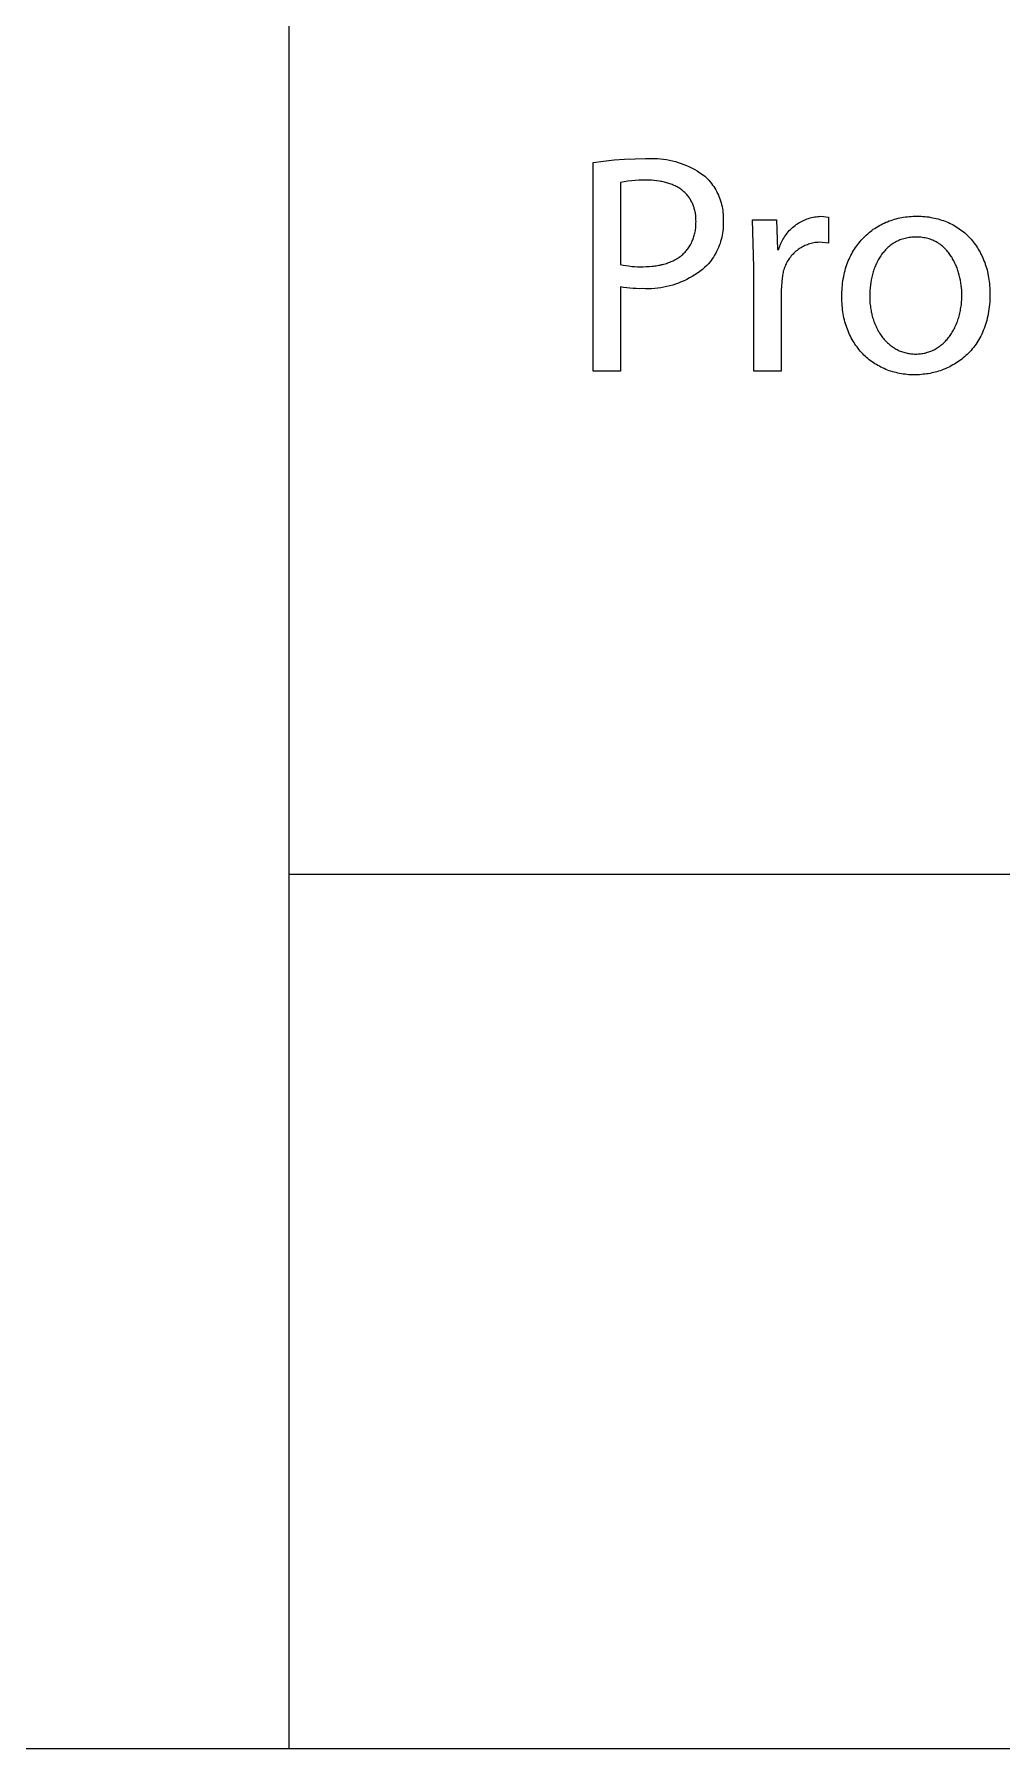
# Model space of a CAD drawing. Header units: millimetres. Extents: x -665 to 1920, y -373 to 1434.
# Drawn here: x 922.2 to 1002.2, y -372.9 to -231.3 of the extents above; entities that cross this region are included whole.
import ezdxf

# ---------------------------------------------------------------- set-up
doc = ezdxf.new("R2010")
doc.units = ezdxf.units.MM
doc.header["$MEASUREMENT"] = 0
doc.layers.add('Domyślny', color=7, linetype='Continuous', true_color=0x000000)

msp = doc.modelspace()

# ---------------------------------------------------------------- linework, layer by layer
at = {"layer": 'Domyślny', "color": 18, "lineweight": 15, "true_color": 0x000000}
for p, q in [((943.27, -372.94), (943.27, -83.88)), ((968.41, -241.89), (969.26, -241.77)), ((968.41, -259.13), (968.41, -241.89)), ((969.26, -241.77), (970.13, -241.67)), ((970.13, -241.67), (970.99, -241.6)), ((970.99, -241.6), (971.86, -241.57)), ((971.86, -241.57), (972.73, -241.56)), ((972.73, -241.56), (972.98, -241.54)), ((972.98, -241.54), (973.22, -241.54)), ((973.22, -241.54), (973.47, -241.54)), ((973.47, -241.54), (973.72, -241.55)), ((973.72, -241.55), (973.97, -241.57)), ((973.97, -241.57), (974.21, -241.6)), ((974.21, -241.6), (974.46, -241.64)), ((974.46, -241.64), (974.7, -241.68)), ((974.7, -241.68), (974.95, -241.74)), ((974.95, -241.74), (975.19, -241.8)), ((975.19, -241.8), (975.42, -241.87)), ((975.42, -241.87), (975.66, -241.95)), ((975.66, -241.95), (975.89, -242.03)), ((975.89, -242.03), (976.12, -242.13)), ((976.12, -242.13), (976.35, -242.23)), ((976.35, -242.23), (976.57, -242.34)), ((970.95, -243.47), (970.65, -243.53)), ((970.65, -243.53), (970.65, -250.31)), ((971.26, -243.43), (970.95, -243.47)), ((971.56, -243.39), (971.26, -243.43)), ((971.86, -243.36), (971.56, -243.39)), ((972.17, -243.34), (971.86, -243.36)), ((972.47, -243.34), (972.17, -243.34)), ((972.78, -243.34), (972.47, -243.34)), ((973.01, -243.34), (972.78, -243.34)), ((973.23, -243.35), (973.01, -243.34)), ((973.45, -243.37), (973.23, -243.35)), ((973.67, -243.39), (973.45, -243.37)), ((973.88, -243.42), (973.67, -243.39)), ((973.98, -243.44), (973.88, -243.42)), ((974.08, -243.46), (973.98, -243.44)), ((974.18, -243.48), (974.08, -243.46)), ((974.28, -243.5), (974.18, -243.48)), ((974.37, -243.52), (974.28, -243.5)), ((974.47, -243.55), (974.37, -243.52)), ((974.56, -243.58), (974.47, -243.55)), ((974.65, -243.6), (974.56, -243.58)), ((974.74, -243.63), (974.65, -243.6)), ((974.83, -243.67), (974.74, -243.63)), ((976.57, -242.34), (976.79, -242.46)), ((976.79, -242.46), (977, -242.58)), ((977, -242.58), (977.21, -242.72)), ((977.21, -242.72), (977.42, -242.86)), ((977.42, -242.86), (977.62, -243)), ((977.62, -243), (977.74, -243.12)), ((977.74, -243.12), (977.85, -243.23)), ((977.85, -243.23), (977.96, -243.35)), ((977.96, -243.35), (978.07, -243.48)), ((978.07, -243.48), (978.17, -243.6)), ((978.17, -243.6), (978.27, -243.74)), ((974.92, -243.7), (974.83, -243.67)), ((975.01, -243.74), (974.92, -243.7)), ((975.09, -243.77), (975.01, -243.74)), ((975.17, -243.81), (975.09, -243.77)), ((975.25, -243.85), (975.17, -243.81)), ((975.33, -243.89), (975.25, -243.85)), ((975.41, -243.94), (975.33, -243.89)), ((975.48, -243.98), (975.41, -243.94)), ((975.56, -244.03), (975.48, -243.98)), ((975.63, -244.08), (975.56, -244.03)), ((975.7, -244.13), (975.63, -244.08)), ((975.77, -244.18), (975.7, -244.13)), ((975.83, -244.24), (975.77, -244.18)), ((975.9, -244.29), (975.83, -244.24)), ((975.96, -244.35), (975.9, -244.29)), ((976.02, -244.41), (975.96, -244.35)), ((976.08, -244.47), (976.02, -244.41)), ((976.14, -244.53), (976.08, -244.47)), ((976.19, -244.6), (976.14, -244.53)), ((976.25, -244.66), (976.19, -244.6)), ((976.3, -244.73), (976.25, -244.66)), ((976.35, -244.8), (976.3, -244.73)), ((976.39, -244.87), (976.35, -244.8)), ((976.44, -244.94), (976.39, -244.87)), ((976.48, -245.02), (976.44, -244.94)), ((976.52, -245.09), (976.48, -245.02)), ((978.27, -243.74), (978.36, -243.87)), ((978.36, -243.87), (978.45, -244.01)), ((978.45, -244.01), (978.53, -244.15)), ((978.53, -244.15), (978.61, -244.29)), ((978.61, -244.29), (978.68, -244.44)), ((978.68, -244.44), (978.75, -244.59)), ((978.75, -244.59), (978.81, -244.74)), ((978.81, -244.74), (978.87, -244.89)), ((978.87, -244.89), (978.92, -245.04)), ((978.92, -245.04), (978.97, -245.2)), ((976.56, -245.17), (976.52, -245.09)), ((976.6, -245.25), (976.56, -245.17)), ((976.64, -245.33), (976.6, -245.25)), ((976.67, -245.41), (976.64, -245.33)), ((976.7, -245.5), (976.67, -245.41)), ((976.73, -245.59), (976.7, -245.5)), ((976.75, -245.67), (976.73, -245.59)), ((976.78, -245.76), (976.75, -245.67)), ((976.8, -245.85), (976.78, -245.76)), ((976.82, -245.95), (976.8, -245.85)), ((976.84, -246.04), (976.82, -245.95)), ((976.85, -246.14), (976.84, -246.04)), ((976.87, -246.24), (976.85, -246.14)), ((976.88, -246.34), (976.87, -246.24)), ((976.88, -246.44), (976.88, -246.34)), ((976.89, -246.54), (976.88, -246.44)), ((978.97, -245.2), (979.01, -245.36)), ((979.01, -245.36), (979.05, -245.52)), ((979.05, -245.52), (979.08, -245.68)), ((979.08, -245.68), (979.1, -245.84)), ((979.1, -245.84), (979.12, -246)), ((979.12, -246), (979.14, -246.16)), ((979.14, -246.16), (979.14, -246.33)), ((979.14, -246.33), (979.15, -246.49)), ((986.2, -246.5), (986.32, -246.46)), ((986.32, -246.46), (986.45, -246.43)), ((986.45, -246.43), (986.57, -246.4)), ((986.57, -246.4), (986.7, -246.38)), ((986.7, -246.38), (986.82, -246.36)), ((986.82, -246.36), (986.95, -246.34)), ((986.95, -246.34), (987.08, -246.33)), ((987.08, -246.33), (987.21, -246.32)), ((987.21, -246.32), (987.85, -246.4)), ((987.85, -246.4), (987.85, -248.54)), ((993.59, -246.49), (993.74, -246.46)), ((993.74, -246.46), (993.89, -246.43)), ((993.89, -246.43), (994.05, -246.4)), ((994.05, -246.4), (994.2, -246.38)), ((994.2, -246.38), (994.36, -246.36)), ((994.36, -246.36), (994.52, -246.35)), ((994.52, -246.35), (994.67, -246.33)), ((994.67, -246.33), (994.83, -246.32)), ((994.83, -246.32), (994.99, -246.32)), ((994.99, -246.32), (995.16, -246.32)), ((995.16, -246.32), (995.32, -246.32)), ((995.32, -246.32), (995.49, -246.32)), ((995.49, -246.32), (995.65, -246.33)), ((995.65, -246.33), (995.82, -246.35)), ((995.82, -246.35), (995.98, -246.36)), ((995.98, -246.36), (996.14, -246.38)), ((996.14, -246.38), (996.29, -246.41)), ((996.29, -246.41), (996.45, -246.44)), ((996.45, -246.44), (996.6, -246.47)), ((996.6, -246.47), (996.75, -246.5)), ((976.72, -248), (976.75, -247.9)), ((976.75, -247.9), (976.78, -247.81)), ((976.78, -247.81), (976.8, -247.71)), ((976.8, -247.71), (976.82, -247.61)), ((976.82, -247.61), (976.84, -247.51)), ((976.84, -247.51), (976.85, -247.41)), ((976.85, -247.41), (976.87, -247.3)), ((976.87, -247.3), (976.88, -247.2)), ((976.88, -247.09), (976.89, -246.98)), ((976.88, -247.2), (976.88, -247.09)), ((976.89, -246.65), (976.89, -246.54)), ((976.9, -246.76), (976.89, -246.65)), ((976.89, -246.87), (976.9, -246.76)), ((976.89, -246.98), (976.89, -246.87)), ((979.06, -247.89), (979.02, -248.06)), ((979.09, -247.71), (979.06, -247.89)), ((979.11, -247.54), (979.09, -247.71)), ((979.13, -247.36), (979.11, -247.54)), ((979.14, -247.19), (979.13, -247.36)), ((979.15, -246.49), (979.14, -246.65)), ((979.14, -246.65), (979.15, -246.83)), ((979.15, -247.01), (979.14, -247.19)), ((979.15, -246.83), (979.15, -247.01)), ((981.66, -250.52), (981.56, -246.61)), ((981.56, -246.61), (983.55, -246.61)), ((983.55, -246.61), (983.63, -249.06)), ((984.28, -247.91), (984.36, -247.81)), ((984.36, -247.81), (984.44, -247.71)), ((984.44, -247.71), (984.52, -247.61)), ((984.52, -247.61), (984.6, -247.51)), ((984.6, -247.51), (984.69, -247.42)), ((984.69, -247.42), (984.78, -247.33)), ((984.78, -247.33), (984.88, -247.25)), ((984.88, -247.25), (984.98, -247.17)), ((984.98, -247.17), (985.08, -247.09)), ((985.08, -247.09), (985.18, -247.01)), ((985.18, -247.01), (985.28, -246.94)), ((985.28, -246.94), (985.39, -246.87)), ((985.39, -246.87), (985.5, -246.81)), ((985.5, -246.81), (985.61, -246.74)), ((985.61, -246.74), (985.73, -246.69)), ((985.73, -246.69), (985.84, -246.63)), ((985.84, -246.63), (985.96, -246.58)), ((985.96, -246.58), (986.08, -246.54)), ((986.08, -246.54), (986.2, -246.5)), ((990.86, -247.97), (990.96, -247.87)), ((990.96, -247.87), (991.08, -247.77)), ((991.08, -247.77), (991.19, -247.67)), ((991.19, -247.67), (991.31, -247.58)), ((991.31, -247.58), (991.42, -247.49)), ((991.42, -247.49), (991.54, -247.4)), ((991.54, -247.4), (991.67, -247.32)), ((991.67, -247.32), (991.79, -247.24)), ((991.79, -247.24), (991.92, -247.16)), ((991.92, -247.16), (992.05, -247.09)), ((992.05, -247.09), (992.18, -247.02)), ((992.18, -247.02), (992.31, -246.95)), ((992.31, -246.95), (992.45, -246.88)), ((992.45, -246.88), (992.58, -246.82)), ((992.58, -246.82), (992.72, -246.77)), ((992.72, -246.77), (992.86, -246.71)), ((992.86, -246.71), (993.01, -246.66)), ((993.01, -246.66), (993.15, -246.62)), ((993.15, -246.62), (993.3, -246.57)), ((993.3, -246.57), (993.44, -246.53)), ((993.44, -246.53), (993.59, -246.49)), ((996.75, -246.5), (996.9, -246.54)), ((996.9, -246.54), (997.05, -246.58)), ((997.05, -246.58), (997.19, -246.63)), ((997.19, -246.63), (997.34, -246.68)), ((997.34, -246.68), (997.48, -246.73)), ((997.48, -246.73), (997.62, -246.79)), ((997.62, -246.79), (997.75, -246.84)), ((997.75, -246.84), (997.89, -246.91)), ((997.89, -246.91), (998.02, -246.97)), ((998.02, -246.97), (998.15, -247.04)), ((998.15, -247.04), (998.28, -247.11)), ((998.28, -247.11), (998.4, -247.19)), ((998.4, -247.19), (998.52, -247.27)), ((998.52, -247.27), (998.64, -247.35)), ((998.64, -247.35), (998.76, -247.43)), ((998.76, -247.43), (998.88, -247.52)), ((998.88, -247.52), (998.99, -247.61)), ((998.99, -247.61), (999.1, -247.7)), ((999.1, -247.7), (999.21, -247.8)), ((999.21, -247.8), (999.32, -247.9)), ((999.32, -247.9), (999.42, -248)), ((975.93, -249.34), (976, -249.28)), ((976, -249.28), (976.06, -249.21)), ((976.06, -249.21), (976.12, -249.14)), ((976.12, -249.14), (976.17, -249.07)), ((976.17, -249.07), (976.23, -249)), ((976.23, -249), (976.28, -248.92)), ((976.28, -248.92), (976.33, -248.85)), ((976.33, -248.85), (976.38, -248.77)), ((976.38, -248.77), (976.43, -248.69)), ((976.43, -248.69), (976.47, -248.61)), ((976.47, -248.61), (976.52, -248.53)), ((976.52, -248.53), (976.56, -248.44)), ((976.56, -248.44), (976.59, -248.36)), ((976.59, -248.36), (976.63, -248.27)), ((976.63, -248.27), (976.66, -248.18)), ((976.66, -248.18), (976.7, -248.09)), ((976.7, -248.09), (976.72, -248)), ((978.6, -249.23), (978.52, -249.38)), ((978.68, -249.07), (978.6, -249.23)), ((978.75, -248.91), (978.68, -249.07)), ((978.82, -248.74), (978.75, -248.91)), ((978.88, -248.57), (978.82, -248.74)), ((978.93, -248.41), (978.88, -248.57)), ((978.98, -248.23), (978.93, -248.41)), ((979.02, -248.06), (978.98, -248.23)), ((983.63, -249.06), (983.74, -249.06)), ((983.74, -249.06), (983.77, -248.94)), ((983.77, -248.94), (983.81, -248.82)), ((983.81, -248.82), (983.86, -248.7)), ((983.86, -248.7), (983.91, -248.58)), ((983.91, -248.58), (983.96, -248.46)), ((983.96, -248.46), (984.02, -248.35)), ((984.02, -248.35), (984.08, -248.24)), ((984.08, -248.24), (984.14, -248.13)), ((984.14, -248.13), (984.21, -248.02)), ((984.21, -248.02), (984.28, -247.91)), ((985.07, -249.28), (984.99, -249.36)), ((985.15, -249.21), (985.07, -249.28)), ((985.24, -249.14), (985.15, -249.21)), ((985.33, -249.08), (985.24, -249.14)), ((985.42, -249.01), (985.33, -249.08)), ((985.51, -248.95), (985.42, -249.01)), ((985.6, -248.9), (985.51, -248.95)), ((985.7, -248.84), (985.6, -248.9)), ((985.8, -248.79), (985.7, -248.84)), ((985.9, -248.75), (985.8, -248.79)), ((986, -248.7), (985.9, -248.75)), ((986.1, -248.67), (986, -248.7)), ((986.2, -248.63), (986.1, -248.67)), ((986.31, -248.6), (986.2, -248.63)), ((986.42, -248.57), (986.31, -248.6)), ((986.52, -248.54), (986.42, -248.57)), ((986.63, -248.52), (986.52, -248.54)), ((986.74, -248.5), (986.63, -248.52)), ((986.85, -248.49), (986.74, -248.5)), ((986.96, -248.48), (986.85, -248.49)), ((987.07, -248.47), (986.96, -248.48)), ((987.85, -248.54), (987.07, -248.47)), ((989.76, -249.43), (989.83, -249.29)), ((989.83, -249.29), (989.91, -249.16)), ((989.91, -249.16), (989.99, -249.03)), ((989.99, -249.03), (990.08, -248.9)), ((990.08, -248.9), (990.17, -248.77)), ((990.17, -248.77), (990.26, -248.65)), ((990.26, -248.65), (990.35, -248.53)), ((990.35, -248.53), (990.45, -248.41)), ((990.45, -248.41), (990.54, -248.29)), ((990.54, -248.29), (990.64, -248.18)), ((990.64, -248.18), (990.75, -248.07)), ((990.75, -248.07), (990.86, -247.97)), ((992.42, -249.25), (992.35, -249.33)), ((992.49, -249.17), (992.42, -249.25)), ((992.56, -249.09), (992.49, -249.17)), ((992.63, -249.02), (992.56, -249.09)), ((992.7, -248.95), (992.63, -249.02)), ((992.78, -248.88), (992.7, -248.95)), ((992.86, -248.81), (992.78, -248.88)), ((992.94, -248.75), (992.86, -248.81)), ((993.02, -248.69), (992.94, -248.75)), ((993.1, -248.63), (993.02, -248.69)), ((993.19, -248.57), (993.1, -248.63)), ((993.28, -248.52), (993.19, -248.57)), ((993.37, -248.46), (993.28, -248.52)), ((993.46, -248.41), (993.37, -248.46)), ((993.55, -248.37), (993.46, -248.41)), ((993.65, -248.32), (993.55, -248.37)), ((993.75, -248.28), (993.65, -248.32)), ((993.85, -248.25), (993.75, -248.28)), ((993.95, -248.21), (993.85, -248.25)), ((994.06, -248.18), (993.95, -248.21)), ((994.17, -248.15), (994.06, -248.18)), ((994.28, -248.12), (994.17, -248.15)), ((994.39, -248.1), (994.28, -248.12)), ((994.5, -248.08), (994.39, -248.1)), ((994.62, -248.07), (994.5, -248.08)), ((994.74, -248.05), (994.62, -248.07)), ((994.86, -248.05), (994.74, -248.05)), ((994.98, -248.04), (994.86, -248.05)), ((995.1, -248.04), (994.98, -248.04)), ((995.23, -248.04), (995.1, -248.04)), ((995.35, -248.05), (995.23, -248.04)), ((995.47, -248.06), (995.35, -248.05)), ((995.59, -248.07), (995.47, -248.06)), ((995.71, -248.09), (995.59, -248.07)), ((995.82, -248.11), (995.71, -248.09)), ((995.93, -248.13), (995.82, -248.11)), ((996.04, -248.16), (995.93, -248.13)), ((996.15, -248.19), (996.04, -248.16)), ((996.25, -248.22), (996.15, -248.19)), ((996.35, -248.26), (996.25, -248.22)), ((996.45, -248.3), (996.35, -248.26)), ((996.55, -248.34), (996.45, -248.3)), ((996.64, -248.39), (996.55, -248.34)), ((996.74, -248.44), (996.64, -248.39)), ((996.83, -248.49), (996.74, -248.44)), ((996.92, -248.55), (996.83, -248.49)), ((997, -248.6), (996.92, -248.55)), ((997.09, -248.66), (997, -248.6)), ((997.17, -248.73), (997.09, -248.66)), ((997.25, -248.79), (997.17, -248.73)), ((997.33, -248.86), (997.25, -248.79)), ((997.4, -248.93), (997.33, -248.86)), ((997.48, -249), (997.4, -248.93)), ((997.55, -249.07), (997.48, -249)), ((997.62, -249.15), (997.55, -249.07)), ((997.68, -249.23), (997.62, -249.15)), ((997.75, -249.31), (997.68, -249.23)), ((997.81, -249.39), (997.75, -249.31)), ((999.42, -248), (999.52, -248.1)), ((999.52, -248.1), (999.62, -248.21)), ((999.62, -248.21), (999.71, -248.32)), ((999.71, -248.32), (999.8, -248.44)), ((999.8, -248.44), (999.89, -248.55)), ((999.89, -248.55), (999.98, -248.67)), ((999.98, -248.67), (1000.06, -248.79)), ((1000.06, -248.79), (1000.15, -248.92)), ((1000.15, -248.92), (1000.22, -249.04)), ((1000.22, -249.04), (1000.3, -249.17)), ((1000.3, -249.17), (1000.37, -249.3)), ((1000.37, -249.3), (1000.44, -249.44)), ((970.65, -250.31), (970.88, -250.35)), ((970.88, -250.35), (971.11, -250.4)), ((971.11, -250.4), (971.35, -250.43)), ((971.35, -250.43), (971.58, -250.46)), ((971.58, -250.46), (971.82, -250.48)), ((971.82, -250.48), (972.05, -250.49)), ((972.05, -250.49), (972.29, -250.49)), ((972.29, -250.49), (972.52, -250.49)), ((972.52, -250.49), (972.77, -250.48)), ((972.77, -250.48), (973.02, -250.47)), ((973.02, -250.47), (973.26, -250.45)), ((973.26, -250.45), (973.37, -250.44)), ((973.37, -250.44), (973.49, -250.42)), ((973.49, -250.42), (973.6, -250.41)), ((973.6, -250.41), (973.72, -250.39)), ((973.72, -250.39), (973.83, -250.37)), ((973.83, -250.37), (973.94, -250.35)), ((973.94, -250.35), (974.04, -250.32)), ((974.04, -250.32), (974.15, -250.3)), ((974.15, -250.3), (974.25, -250.27)), ((974.25, -250.27), (974.35, -250.24)), ((974.35, -250.24), (974.45, -250.21)), ((974.45, -250.21), (974.55, -250.18)), ((974.55, -250.18), (974.65, -250.14)), ((974.65, -250.14), (974.74, -250.11)), ((974.74, -250.11), (974.83, -250.07)), ((974.83, -250.07), (974.92, -250.03)), ((974.92, -250.03), (975.01, -249.99)), ((975.01, -249.99), (975.1, -249.94)), ((975.1, -249.94), (975.19, -249.9)), ((975.19, -249.9), (975.27, -249.85)), ((975.27, -249.85), (975.35, -249.8)), ((975.35, -249.8), (975.43, -249.75)), ((975.43, -249.75), (975.51, -249.7)), ((975.51, -249.7), (975.58, -249.64)), ((975.58, -249.64), (975.66, -249.58)), ((975.66, -249.58), (975.73, -249.53)), ((975.73, -249.53), (975.8, -249.47)), ((975.8, -249.47), (975.87, -249.4)), ((975.87, -249.4), (975.93, -249.34)), ((977.42, -250.72), (977.22, -250.88)), ((977.61, -250.56), (977.42, -250.72)), ((977.8, -250.39), (977.61, -250.56)), ((977.92, -250.26), (977.8, -250.39)), ((978.03, -250.12), (977.92, -250.26)), ((978.14, -249.98), (978.03, -250.12)), ((978.24, -249.84), (978.14, -249.98)), ((978.34, -249.69), (978.24, -249.84)), ((978.43, -249.54), (978.34, -249.69)), ((978.52, -249.38), (978.43, -249.54)), ((981.66, -259.13), (981.66, -250.52)), ((984.17, -250.65), (984.14, -250.75)), ((984.21, -250.55), (984.17, -250.65)), ((984.25, -250.44), (984.21, -250.55)), ((984.29, -250.34), (984.25, -250.44)), ((984.34, -250.24), (984.29, -250.34)), ((984.39, -250.14), (984.34, -250.24)), ((984.44, -250.05), (984.39, -250.14)), ((984.5, -249.95), (984.44, -250.05)), ((984.56, -249.86), (984.5, -249.95)), ((984.63, -249.77), (984.56, -249.86)), ((984.69, -249.69), (984.63, -249.77)), ((984.76, -249.6), (984.69, -249.69)), ((984.83, -249.52), (984.76, -249.6)), ((984.91, -249.44), (984.83, -249.52)), ((984.99, -249.36), (984.91, -249.44)), ((989.22, -250.81), (989.26, -250.64)), ((989.26, -250.64), (989.31, -250.48)), ((989.31, -250.48), (989.37, -250.32)), ((989.37, -250.32), (989.42, -250.17)), ((989.42, -250.17), (989.48, -250.01)), ((989.48, -250.01), (989.55, -249.86)), ((989.55, -249.86), (989.61, -249.72)), ((989.61, -249.72), (989.68, -249.57)), ((989.68, -249.57), (989.76, -249.43)), ((991.6, -250.72), (991.56, -250.82)), ((991.64, -250.61), (991.6, -250.72)), ((991.68, -250.51), (991.64, -250.61)), ((991.72, -250.41), (991.68, -250.51)), ((991.76, -250.31), (991.72, -250.41)), ((991.8, -250.22), (991.76, -250.31)), ((991.85, -250.12), (991.8, -250.22)), ((991.9, -250.03), (991.85, -250.12)), ((991.95, -249.93), (991.9, -250.03)), ((992, -249.84), (991.95, -249.93)), ((992.05, -249.75), (992, -249.84)), ((992.11, -249.66), (992.05, -249.75)), ((992.17, -249.58), (992.11, -249.66)), ((992.23, -249.49), (992.17, -249.58)), ((992.29, -249.41), (992.23, -249.49)), ((992.35, -249.33), (992.29, -249.41)), ((997.87, -249.47), (997.81, -249.39)), ((997.93, -249.56), (997.87, -249.47)), ((997.99, -249.65), (997.93, -249.56)), ((998.05, -249.74), (997.99, -249.65)), ((998.1, -249.83), (998.05, -249.74)), ((998.15, -249.92), (998.1, -249.83)), ((998.2, -250.01), (998.15, -249.92)), ((998.25, -250.1), (998.2, -250.01)), ((998.29, -250.2), (998.25, -250.1)), ((998.34, -250.3), (998.29, -250.2)), ((998.38, -250.39), (998.34, -250.3)), ((998.42, -250.49), (998.38, -250.39)), ((998.46, -250.59), (998.42, -250.49)), ((998.5, -250.69), (998.46, -250.59)), ((998.53, -250.79), (998.5, -250.69)), ((1000.44, -249.44), (1000.51, -249.57)), ((1000.51, -249.57), (1000.57, -249.71)), ((1000.57, -249.71), (1000.63, -249.85)), ((1000.63, -249.85), (1000.69, -250)), ((1000.69, -250), (1000.75, -250.14)), ((1000.75, -250.14), (1000.8, -250.29)), ((1000.8, -250.29), (1000.85, -250.44)), ((1000.85, -250.44), (1000.89, -250.59)), ((1000.89, -250.59), (1000.94, -250.75)), ((970.91, -252.2), (970.65, -252.15)), ((970.65, -252.15), (970.65, -259.13)), ((974.48, -252.13), (974.23, -252.19)), ((974.72, -252.07), (974.48, -252.13)), ((974.97, -252.01), (974.72, -252.07)), ((975.21, -251.93), (974.97, -252.01)), ((975.45, -251.84), (975.21, -251.93)), ((975.68, -251.75), (975.45, -251.84)), ((975.91, -251.65), (975.68, -251.75)), ((976.14, -251.54), (975.91, -251.65)), ((976.37, -251.42), (976.14, -251.54)), ((976.58, -251.3), (976.37, -251.42)), ((976.8, -251.16), (976.58, -251.3)), ((977.01, -251.02), (976.8, -251.16)), ((977.22, -250.88), (977.01, -251.02)), ((984.02, -251.4), (983.92, -252.46)), ((984.03, -251.29), (984.02, -251.4)), ((984.05, -251.18), (984.03, -251.29)), ((984.06, -251.07), (984.05, -251.18)), ((984.09, -250.97), (984.06, -251.07)), ((984.11, -250.86), (984.09, -250.97)), ((984.14, -250.75), (984.11, -250.86)), ((988.97, -252.21), (988.99, -252.03)), ((988.99, -252.03), (989.01, -251.85)), ((989.01, -251.85), (989.03, -251.67)), ((989.03, -251.67), (989.06, -251.49)), ((989.06, -251.49), (989.1, -251.31)), ((989.1, -251.31), (989.13, -251.14)), ((989.13, -251.14), (989.17, -250.97)), ((989.17, -250.97), (989.22, -250.81)), ((991.3, -252), (991.28, -252.23)), ((991.33, -251.78), (991.3, -252)), ((991.37, -251.56), (991.33, -251.78)), ((991.42, -251.35), (991.37, -251.56)), ((991.44, -251.24), (991.42, -251.35)), ((991.47, -251.13), (991.44, -251.24)), ((991.5, -251.03), (991.47, -251.13)), ((991.53, -250.92), (991.5, -251.03)), ((991.56, -250.82), (991.53, -250.92)), ((998.56, -250.89), (998.53, -250.79)), ((998.59, -250.99), (998.56, -250.89)), ((998.65, -251.2), (998.59, -250.99)), ((998.7, -251.41), (998.65, -251.2)), ((998.74, -251.61), (998.7, -251.41)), ((998.78, -251.82), (998.74, -251.61)), ((998.81, -252.03), (998.78, -251.82)), ((998.83, -252.24), (998.81, -252.03)), ((1000.94, -250.75), (1000.97, -250.9)), ((1000.97, -250.9), (1001.01, -251.06)), ((1001.01, -251.06), (1001.04, -251.23)), ((1001.04, -251.23), (1001.07, -251.39)), ((1001.07, -251.39), (1001.1, -251.55)), ((1001.1, -251.55), (1001.12, -251.72)), ((1001.12, -251.72), (1001.14, -251.89)), ((1001.14, -251.89), (1001.15, -252.06)), ((1001.15, -252.06), (1001.17, -252.24)), ((971.17, -252.24), (970.91, -252.2)), ((971.43, -252.27), (971.17, -252.24)), ((971.69, -252.29), (971.43, -252.27)), ((971.95, -252.3), (971.69, -252.29)), ((972.21, -252.31), (971.95, -252.3)), ((972.47, -252.3), (972.21, -252.31)), ((972.72, -252.31), (972.47, -252.3)), ((972.98, -252.31), (972.72, -252.31)), ((973.23, -252.31), (972.98, -252.31)), ((973.48, -252.29), (973.23, -252.31)), ((973.73, -252.26), (973.48, -252.29)), ((973.98, -252.23), (973.73, -252.26)), ((974.23, -252.19), (973.98, -252.23)), ((983.92, -252.46), (983.92, -259.13)), ((988.94, -252.79), (988.95, -252.59)), ((988.94, -252.98), (988.94, -252.79)), ((988.94, -253.17), (988.94, -252.98)), ((988.95, -253.35), (988.94, -253.17)), ((988.95, -252.59), (988.96, -252.4)), ((988.96, -253.53), (988.95, -253.35)), ((988.96, -252.4), (988.97, -252.21)), ((988.97, -253.7), (988.96, -253.53)), ((991.26, -252.45), (991.25, -252.67)), ((991.25, -252.67), (991.25, -252.9)), ((991.25, -252.9), (991.25, -253.02)), ((991.25, -253.02), (991.25, -253.15)), ((991.25, -253.15), (991.26, -253.28)), ((991.28, -252.23), (991.26, -252.45)), ((991.26, -253.28), (991.26, -253.4)), ((991.26, -253.4), (991.27, -253.52)), ((991.27, -253.52), (991.29, -253.65)), ((998.82, -253.62), (998.83, -253.49)), ((998.85, -252.44), (998.83, -252.24)), ((998.83, -253.49), (998.84, -253.36)), ((998.84, -253.36), (998.85, -253.24)), ((998.85, -252.64), (998.85, -252.44)), ((998.86, -252.84), (998.85, -252.64)), ((998.85, -253.11), (998.86, -252.98)), ((998.85, -253.24), (998.85, -253.11)), ((998.86, -252.98), (998.86, -252.84)), ((1001.16, -253.4), (1001.15, -253.6)), ((1001.17, -253.19), (1001.16, -253.4)), ((1001.17, -252.24), (1001.18, -252.41)), ((1001.18, -252.98), (1001.17, -253.19)), ((1001.18, -252.41), (1001.18, -252.59)), ((1001.18, -252.59), (1001.18, -252.77)), ((1001.18, -252.77), (1001.18, -252.98)), ((988.99, -253.88), (988.97, -253.7)), ((989.01, -254.05), (988.99, -253.88)), ((989.03, -254.22), (989.01, -254.05)), ((989.06, -254.39), (989.03, -254.22)), ((989.09, -254.56), (989.06, -254.39)), ((989.12, -254.72), (989.09, -254.56)), ((989.16, -254.88), (989.12, -254.72)), ((989.2, -255.04), (989.16, -254.88)), ((991.29, -253.65), (991.3, -253.77)), ((991.3, -253.77), (991.32, -253.89)), ((991.32, -253.89), (991.34, -254.01)), ((991.34, -254.01), (991.36, -254.12)), ((991.36, -254.12), (991.38, -254.24)), ((991.38, -254.24), (991.41, -254.36)), ((991.41, -254.36), (991.43, -254.47)), ((991.43, -254.47), (991.46, -254.58)), ((991.46, -254.58), (991.49, -254.69)), ((991.49, -254.69), (991.53, -254.8)), ((991.53, -254.8), (991.56, -254.91)), ((991.56, -254.91), (991.6, -255.02)), ((998.49, -255.01), (998.53, -254.9)), ((998.53, -254.9), (998.57, -254.8)), ((998.57, -254.8), (998.6, -254.68)), ((998.6, -254.68), (998.63, -254.57)), ((998.63, -254.57), (998.66, -254.46)), ((998.66, -254.46), (998.69, -254.34)), ((998.69, -254.34), (998.72, -254.22)), ((998.72, -254.22), (998.74, -254.11)), ((998.74, -254.11), (998.76, -253.99)), ((998.76, -253.99), (998.78, -253.86)), ((998.78, -253.86), (998.8, -253.74)), ((998.8, -253.74), (998.82, -253.62)), ((1000.92, -254.93), (1000.87, -255.1)), ((1000.96, -254.75), (1000.92, -254.93)), ((1001, -254.57), (1000.96, -254.75)), ((1001.04, -254.38), (1001, -254.57)), ((1001.07, -254.19), (1001.04, -254.38)), ((1001.1, -254), (1001.07, -254.19)), ((1001.13, -253.8), (1001.1, -254)), ((1001.15, -253.6), (1001.13, -253.8)), ((989.25, -255.2), (989.2, -255.04)), ((989.29, -255.35), (989.25, -255.2)), ((989.35, -255.51), (989.29, -255.35)), ((989.4, -255.66), (989.35, -255.51)), ((989.46, -255.8), (989.4, -255.66)), ((989.52, -255.95), (989.46, -255.8)), ((989.58, -256.09), (989.52, -255.95)), ((989.65, -256.23), (989.58, -256.09)), ((989.72, -256.36), (989.65, -256.23)), ((989.79, -256.5), (989.72, -256.36)), ((991.6, -255.02), (991.64, -255.12)), ((991.64, -255.12), (991.68, -255.22)), ((991.68, -255.22), (991.72, -255.33)), ((991.72, -255.33), (991.77, -255.43)), ((991.77, -255.43), (991.81, -255.52)), ((991.81, -255.52), (991.86, -255.62)), ((991.86, -255.62), (991.91, -255.72)), ((991.91, -255.72), (991.96, -255.81)), ((991.96, -255.81), (992.02, -255.9)), ((992.02, -255.9), (992.07, -255.99)), ((992.07, -255.99), (992.13, -256.08)), ((992.13, -256.08), (992.19, -256.16)), ((992.19, -256.16), (992.25, -256.25)), ((992.25, -256.25), (992.31, -256.33)), ((992.31, -256.33), (992.38, -256.41)), ((997.7, -256.42), (997.77, -256.34)), ((997.77, -256.34), (997.83, -256.25)), ((997.83, -256.25), (997.89, -256.17)), ((997.89, -256.17), (997.95, -256.08)), ((997.95, -256.08), (998.01, -256)), ((998.01, -256), (998.07, -255.91)), ((998.07, -255.91), (998.12, -255.81)), ((998.12, -255.81), (998.17, -255.72)), ((998.17, -255.72), (998.23, -255.62)), ((998.23, -255.62), (998.28, -255.53)), ((998.28, -255.53), (998.32, -255.43)), ((998.32, -255.43), (998.37, -255.33)), ((998.37, -255.33), (998.41, -255.22)), ((998.41, -255.22), (998.45, -255.12)), ((998.45, -255.12), (998.49, -255.01)), ((1000.35, -256.36), (1000.27, -256.5)), ((1000.42, -256.22), (1000.35, -256.36)), ((1000.5, -256.07), (1000.42, -256.22)), ((1000.57, -255.92), (1000.5, -256.07)), ((1000.63, -255.76), (1000.57, -255.92)), ((1000.7, -255.6), (1000.63, -255.76)), ((1000.76, -255.44), (1000.7, -255.6)), ((1000.81, -255.27), (1000.76, -255.44)), ((1000.87, -255.1), (1000.81, -255.27)), ((989.87, -256.63), (989.79, -256.5)), ((989.95, -256.76), (989.87, -256.63)), ((990.03, -256.88), (989.95, -256.76)), ((990.11, -257), (990.03, -256.88)), ((990.2, -257.12), (990.11, -257)), ((990.29, -257.24), (990.2, -257.12)), ((990.38, -257.36), (990.29, -257.24)), ((990.47, -257.47), (990.38, -257.36)), ((990.57, -257.58), (990.47, -257.47)), ((990.67, -257.68), (990.57, -257.58)), ((990.77, -257.79), (990.67, -257.68)), ((990.88, -257.89), (990.77, -257.79)), ((992.38, -256.41), (992.44, -256.49)), ((992.44, -256.49), (992.51, -256.56)), ((992.51, -256.56), (992.58, -256.64)), ((992.58, -256.64), (992.65, -256.71)), ((992.65, -256.71), (992.72, -256.78)), ((992.72, -256.78), (992.79, -256.84)), ((992.79, -256.84), (992.87, -256.91)), ((992.87, -256.91), (992.94, -256.97)), ((992.94, -256.97), (993.02, -257.03)), ((993.02, -257.03), (993.1, -257.09)), ((993.1, -257.09), (993.18, -257.14)), ((993.18, -257.14), (993.26, -257.2)), ((993.26, -257.2), (993.35, -257.25)), ((993.35, -257.25), (993.43, -257.3)), ((993.43, -257.3), (993.52, -257.34)), ((993.52, -257.34), (993.6, -257.38)), ((993.6, -257.38), (993.69, -257.43)), ((993.69, -257.43), (993.78, -257.46)), ((993.78, -257.46), (993.87, -257.5)), ((993.87, -257.5), (993.96, -257.53)), ((993.96, -257.53), (994.06, -257.56)), ((994.06, -257.56), (994.15, -257.59)), ((994.15, -257.59), (994.25, -257.61)), ((994.25, -257.61), (994.35, -257.64)), ((994.35, -257.64), (994.44, -257.66)), ((994.44, -257.66), (994.54, -257.67)), ((994.54, -257.67), (994.64, -257.68)), ((994.64, -257.68), (994.74, -257.7)), ((994.74, -257.7), (994.84, -257.7)), ((994.84, -257.7), (994.95, -257.71)), ((994.95, -257.71), (995.05, -257.71)), ((995.05, -257.71), (995.15, -257.71)), ((995.15, -257.71), (995.25, -257.7)), ((995.25, -257.7), (995.35, -257.7)), ((995.35, -257.7), (995.45, -257.69)), ((995.45, -257.69), (995.55, -257.67)), ((995.55, -257.67), (995.65, -257.66)), ((995.65, -257.66), (995.74, -257.64)), ((995.74, -257.64), (995.84, -257.62)), ((995.84, -257.62), (995.93, -257.59)), ((995.93, -257.59), (996.03, -257.56)), ((996.03, -257.56), (996.12, -257.53)), ((996.12, -257.53), (996.21, -257.5)), ((996.21, -257.5), (996.3, -257.47)), ((996.3, -257.47), (996.39, -257.43)), ((996.39, -257.43), (996.48, -257.39)), ((996.48, -257.39), (996.56, -257.35)), ((996.56, -257.35), (996.65, -257.3)), ((996.65, -257.3), (996.73, -257.25)), ((996.73, -257.25), (996.81, -257.2)), ((996.81, -257.2), (996.9, -257.15)), ((996.9, -257.15), (996.98, -257.09)), ((996.98, -257.09), (997.06, -257.04)), ((997.06, -257.04), (997.13, -256.98)), ((997.13, -256.98), (997.21, -256.91)), ((997.21, -256.91), (997.28, -256.85)), ((997.28, -256.85), (997.36, -256.78)), ((997.36, -256.78), (997.43, -256.71)), ((997.43, -256.71), (997.5, -256.64)), ((997.5, -256.64), (997.57, -256.57)), ((997.57, -256.57), (997.64, -256.49)), ((997.64, -256.49), (997.7, -256.42)), ((999.31, -257.73), (999.2, -257.83)), ((999.42, -257.62), (999.31, -257.73)), ((999.52, -257.51), (999.42, -257.62)), ((999.62, -257.4), (999.52, -257.51)), ((999.72, -257.28), (999.62, -257.4)), ((999.82, -257.16), (999.72, -257.28)), ((999.92, -257.04), (999.82, -257.16)), ((1000.01, -256.91), (999.92, -257.04)), ((1000.1, -256.78), (1000.01, -256.91)), ((1000.18, -256.64), (1000.1, -256.78)), ((1000.27, -256.5), (1000.18, -256.64)), ((970.65, -259.13), (968.41, -259.13)), ((983.92, -259.13), (981.66, -259.13)), ((990.99, -257.98), (990.88, -257.89)), ((991.1, -258.08), (990.99, -257.98)), ((991.21, -258.17), (991.1, -258.08)), ((991.32, -258.26), (991.21, -258.17)), ((991.44, -258.34), (991.32, -258.26)), ((991.56, -258.43), (991.44, -258.34)), ((991.68, -258.51), (991.56, -258.43)), ((991.8, -258.58), (991.68, -258.51)), ((991.92, -258.65), (991.8, -258.58)), ((992.05, -258.72), (991.92, -258.65)), ((992.18, -258.79), (992.05, -258.72)), ((992.31, -258.85), (992.18, -258.79)), ((992.44, -258.91), (992.31, -258.85)), ((992.58, -258.97), (992.44, -258.91)), ((992.71, -259.03), (992.58, -258.97)), ((992.85, -259.08), (992.71, -259.03)), ((992.99, -259.12), (992.85, -259.08)), ((993.13, -259.17), (992.99, -259.12)), ((993.28, -259.21), (993.13, -259.17)), ((993.42, -259.24), (993.28, -259.21)), ((996.65, -259.2), (996.51, -259.24)), ((996.79, -259.17), (996.65, -259.2)), ((996.92, -259.13), (996.79, -259.17)), ((997.06, -259.08), (996.92, -259.13)), ((997.2, -259.03), (997.06, -259.08)), ((997.33, -258.98), (997.2, -259.03)), ((997.47, -258.93), (997.33, -258.98)), ((997.6, -258.87), (997.47, -258.93)), ((997.73, -258.81), (997.6, -258.87)), ((997.86, -258.75), (997.73, -258.81)), ((997.99, -258.68), (997.86, -258.75)), ((998.12, -258.61), (997.99, -258.68)), ((998.25, -258.54), (998.12, -258.61)), ((998.37, -258.46), (998.25, -258.54)), ((998.5, -258.38), (998.37, -258.46)), ((998.62, -258.3), (998.5, -258.38)), ((998.74, -258.21), (998.62, -258.3)), ((998.86, -258.12), (998.74, -258.21)), ((998.97, -258.03), (998.86, -258.12)), ((999.09, -257.93), (998.97, -258.03)), ((999.2, -257.83), (999.09, -257.93)), ((993.57, -259.28), (993.42, -259.24)), ((993.72, -259.31), (993.57, -259.28)), ((993.87, -259.33), (993.72, -259.31)), ((994.02, -259.36), (993.87, -259.33)), ((994.17, -259.38), (994.02, -259.36)), ((994.32, -259.39), (994.17, -259.38)), ((994.48, -259.41), (994.32, -259.39)), ((994.63, -259.41), (994.48, -259.41)), ((994.79, -259.42), (994.63, -259.41)), ((994.95, -259.42), (994.79, -259.42)), ((995.09, -259.42), (994.95, -259.42)), ((995.23, -259.42), (995.09, -259.42)), ((995.37, -259.41), (995.23, -259.42)), ((995.52, -259.4), (995.37, -259.41)), ((995.66, -259.38), (995.52, -259.4)), ((995.8, -259.37), (995.66, -259.38)), ((995.94, -259.35), (995.8, -259.37)), ((996.08, -259.33), (995.94, -259.35)), ((996.23, -259.3), (996.08, -259.33)), ((996.37, -259.27), (996.23, -259.3)), ((996.51, -259.24), (996.37, -259.27)), ((943.27, -300.69), (1918.03, -300.69)), ((1918.03, -372.94), (-665.36, -372.94)), ((1918.03, -372.94), (943.27, -372.94))]:
    msp.add_line(p, q, dxfattribs=at)

doc.saveas('drawing.dxf')
